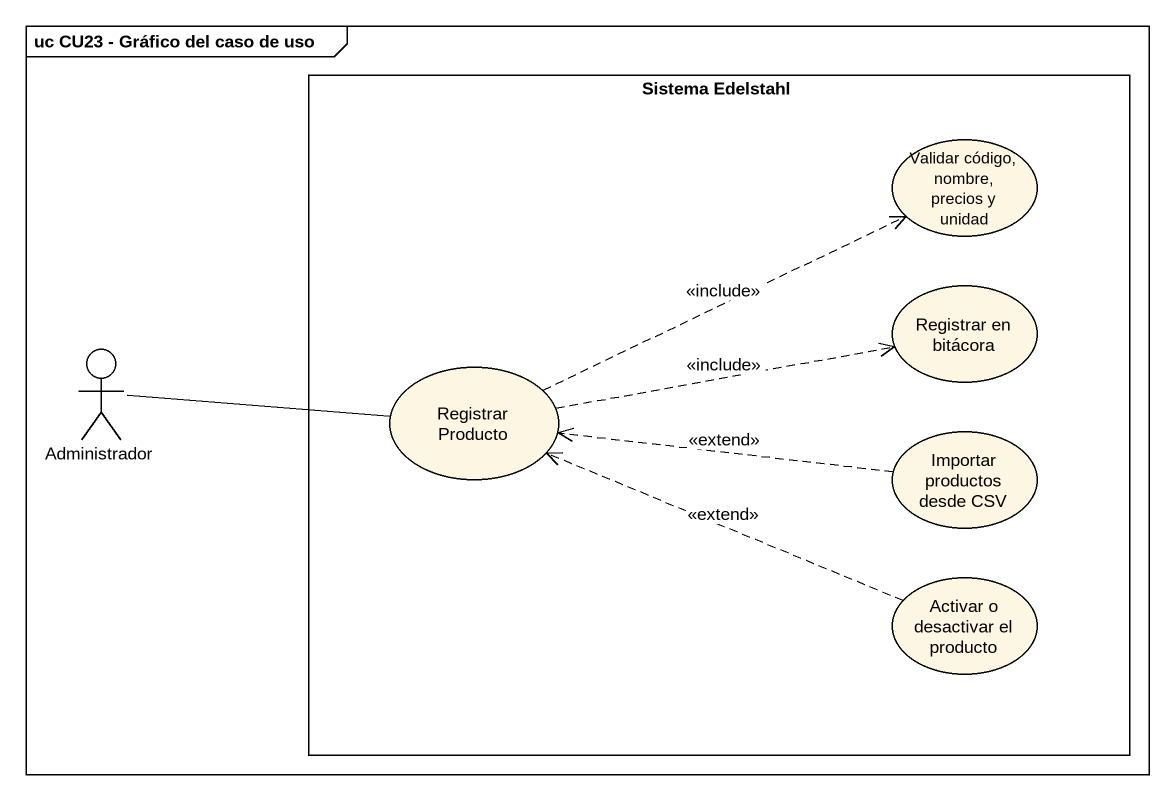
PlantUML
@startuml
mainframe uc CU23 - Gráfico del caso de uso
rectangle "Sistema Edelstahl" as Sistema_Edelstahl {
  usecase "Validar código, nombre, precios y unidad" as Validar_código_nombre
  usecase "Registrar en bitácora" as Registrar_en_bitácora
  usecase "Registrar Producto" as Registrar_Producto
  usecase "Importar productos desde CSV" as Importar_productos_desde_CSV
  usecase "Activar o desactivar el producto" as Activar_o_desactivar_el
}
actor Administrador
Administrador -right- Registrar_Producto
Registrar_Producto .right.> Validar_código_nombre : <<include>>
Registrar_Producto .right.> Registrar_en_bitácora : <<include>>
Importar_productos_desde_CSV .left.> Registrar_Producto : <<extend>>
Activar_o_desactivar_el .left.> Registrar_Producto : <<extend>>
@enduml
